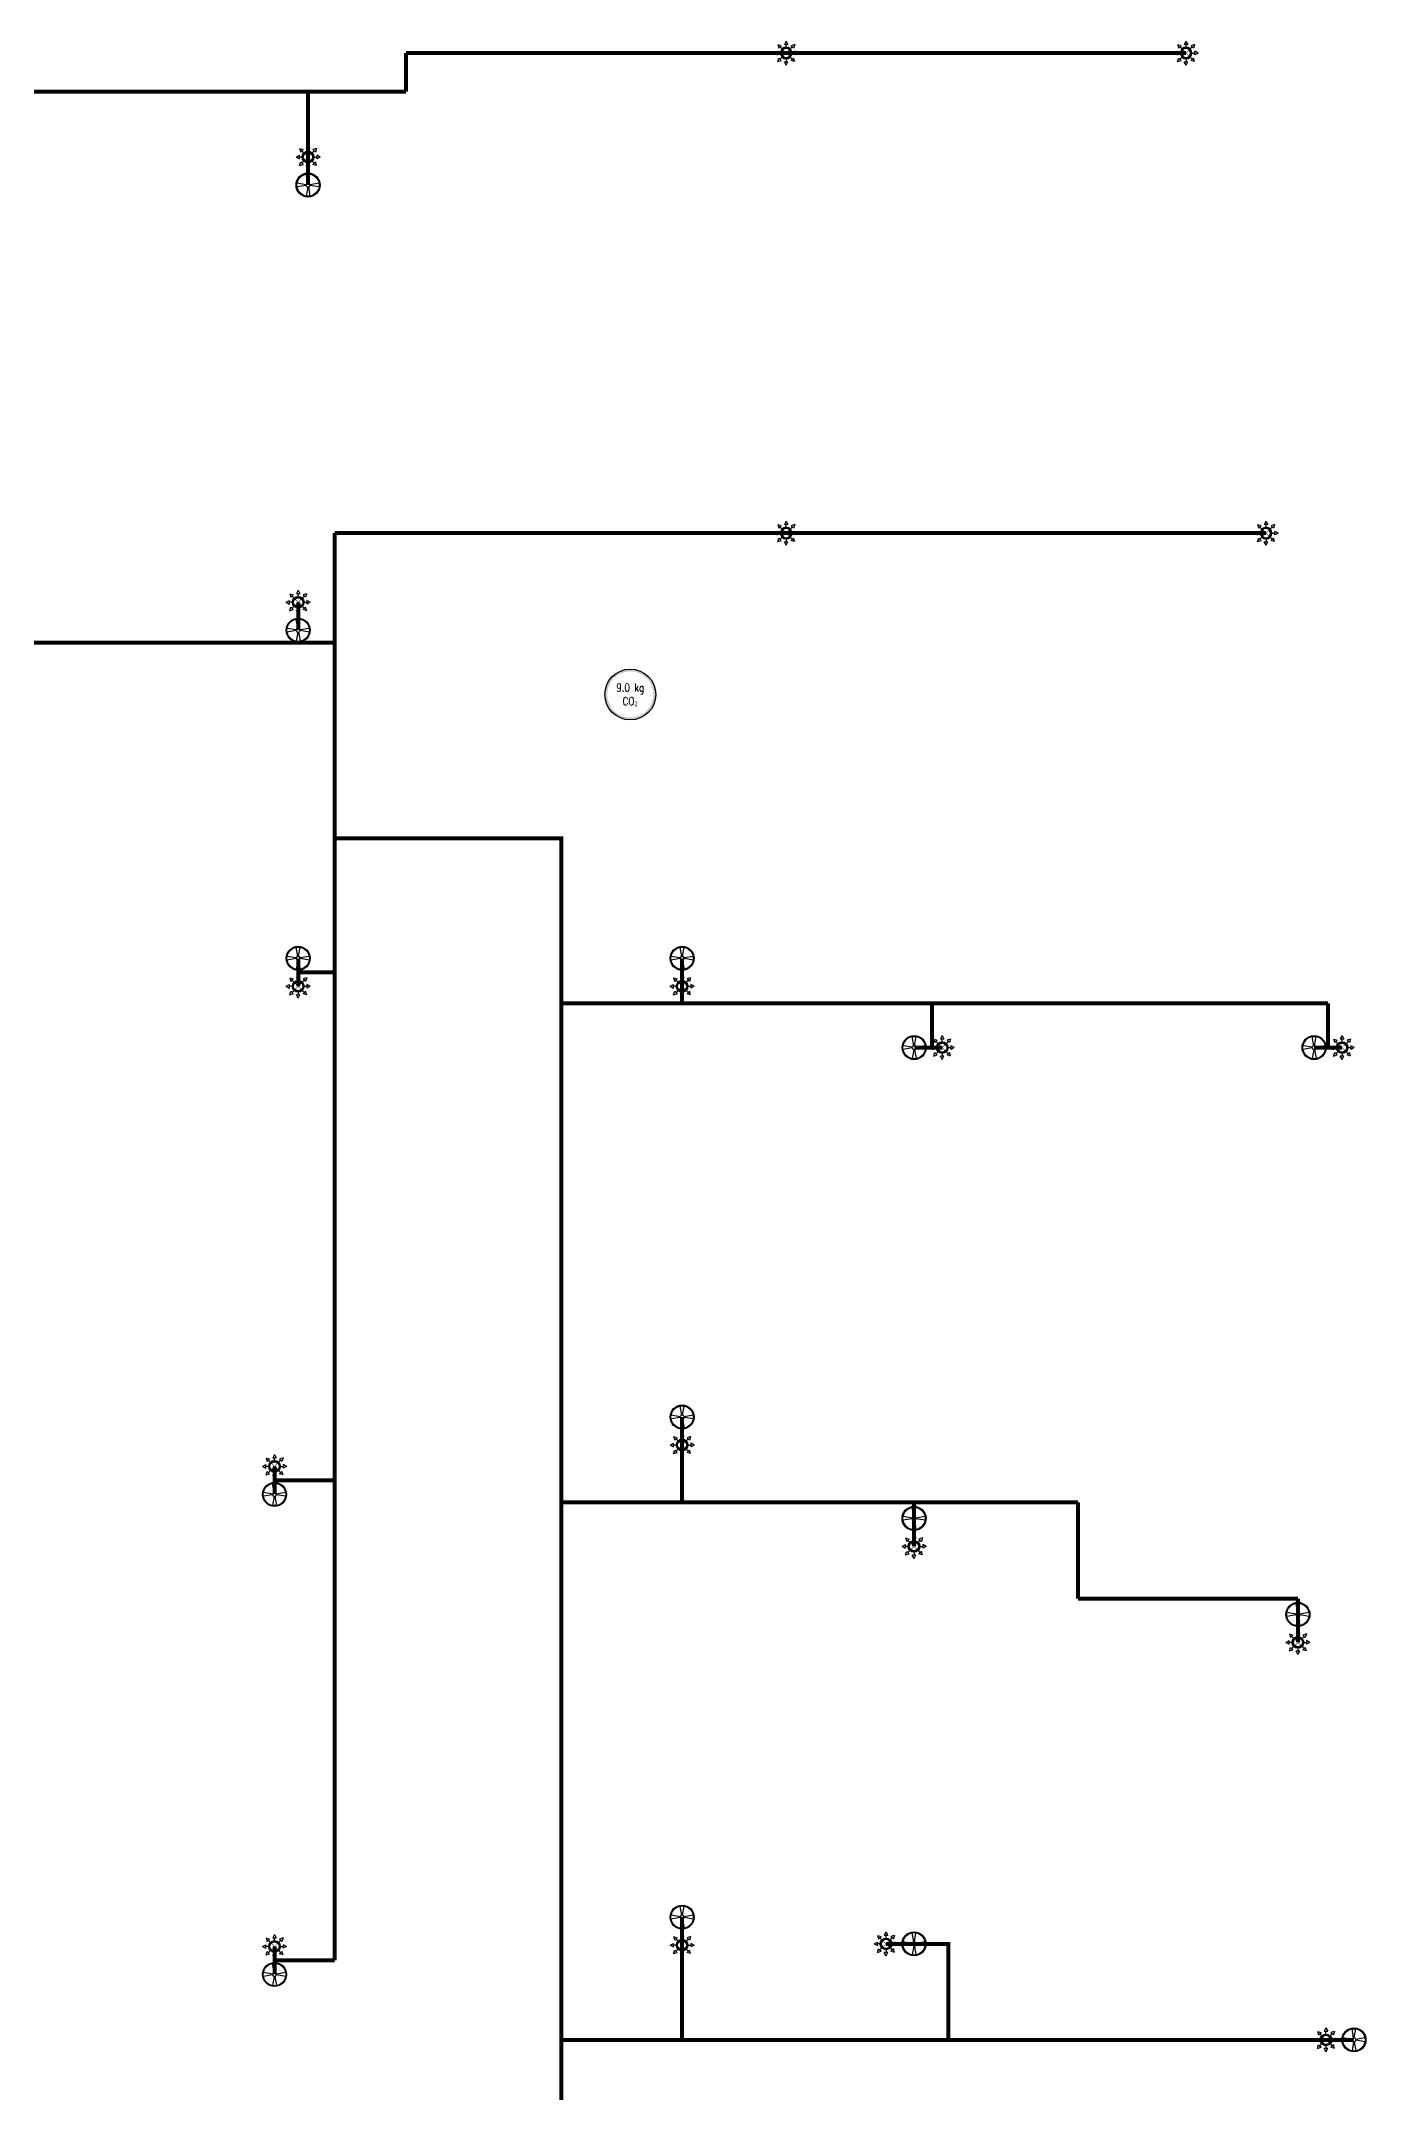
# Model space of a CAD drawing. Header units: millimetres. Extents: x -194958 to 83200, y -72620 to 64568.
# Drawn here: x 74642 to 82925, y 6610 to 19432 of the extents above; entities that cross this region are included whole.
import ezdxf
from ezdxf.enums import TextEntityAlignment as Align

# ---------------------------------------------------------------- set-up
doc = ezdxf.new("R2010")
doc.units = ezdxf.units.MM
doc.header["$LTSCALE"] = 200
doc.linetypes.add('CONTINOUS', pattern=[0])
for name, color, linetype, lineweight in [('_GD-M-FP-FireExtinguisher', 7, 'CONTINOUS', 30), ('_GD-M-FP-PenSpr-68°C', 150, 'Continuous', 30), ('_GD-M-FP-SprnBrn-100mm', 7, 'CONTINOUS', 30), ('_GD-M-FP-SprnBrn-25mm', 1, 'CONTINOUS', 30), ('_GD-M-FP-SprnBrn-40mm', 3, 'CONTINOUS', 30), ('_GD-M-FP-SprnBrn-50mm', 4, 'CONTINOUS', 30), ('_GD-M-FP-UprSpr', 150, 'Continuous', 30)]:
    doc.layers.add(name, color=color, linetype=linetype, lineweight=lineweight)
doc.styles.add('0137-T2-P-FF-6-108$0$GD-Romans', font='romans.shx', dxfattribs={"width": 0.8, "height": 2})

# ---------------------------------------------------------------- blocks, each defined once
blk = doc.blocks.new('0137-T2-P-FF-6-108$0$0137-T2-P-FF-17-119-RCP$0$0137-T2-P-FF-13-115-RCP$0$PENDANT SPRINKLER')
at = {"lineweight": 30}
h = blk.add_hatch(color=256, dxfattribs=at)
h.paths.add_polyline_path([(37, 0, 1), (-37, 0, 1)])
h.paths.add_polyline_path([(-29, 0, -1), (29, 0, -1)], flags=16)
for p, q in [((-75, 0), (-54, 11)), ((-54, -11), (-54, 11)), ((-53, 53), (-31, 46)), ((-53, 53), (-46, 31)), ((-46, 31), (-31, 46)), ((-20, 20), (-38, 38)), ((0, 75), (-11, 54)), ((-11, 54), (11, 54)), ((0, 75), (11, 54)), ((0, 29), (0, 54)), ((20, 20), (38, 38)), ((53, 53), (31, 46)), ((31, 46), (46, 31)), ((53, 53), (46, 31)), ((75, 0), (54, 11)), ((54, 11), (54, -11)), ((-75, 0), (-54, -11)), ((-29, 0), (-54, 0)), ((-53, -53), (-46, -31)), ((-53, -53), (-31, -46)), ((-46, -31), (-31, -46)), ((-20, -20), (-38, -38)), ((0, -75), (-11, -54)), ((11, -54), (-11, -54)), ((0, -29), (0, -54)), ((0, -75), (11, -54)), ((20, -20), (38, -38)), ((29, 0), (54, 0)), ((46, -31), (31, -46)), ((53, -53), (31, -46)), ((53, -53), (46, -31)), ((75, 0), (54, -11))]:
    blk.add_line(p, q, dxfattribs=at)
at = {"lineweight": 30, "const_width": 2.84}
for points in [[(-20, -20), (20, 20)], [(20, -20), (-20, 20)]]:
    blk.add_lwpolyline(points, dxfattribs=at)
at = {"lineweight": 30}
for radius in [36.6, 28.6]:
    blk.add_circle((0, 0), radius, dxfattribs=at)
blk = doc.blocks.new('0137-T2-P-FF-6-108$0$0137-T2-P-FF-17-119-RCP$0$0137-T2-P-FF-13-115-RCP$0$Upright sprinkler')
at = {"linetype": 'Continuous'}
h = blk.add_hatch(color=256, dxfattribs=at)
h.paths.add_polyline_path([(75, 0, 1), (-75, 0, 1)])
h.paths.add_polyline_path([(-70, 0, -1), (70, 0, -1)], flags=16)
for p, q in [((-12, 2), (-69, 12)), ((-2, 12), (-12, 69)), ((2, 12), (12, 69)), ((69, 12), (12, 2)), ((-12, -2), (-69, -12)), ((-2, -12), (-12, -69)), ((2, -12), (12, -69)), ((69, -12), (12, -2))]:
    blk.add_line(p, q, dxfattribs=at)
for radius in [75, 70]:
    blk.add_circle((0, 0), radius, dxfattribs=at)
for start, end in [(100, 170), (10, 80), (190, 260), (280, 350)]:
    blk.add_arc((0, 0), 12.5, start, end, dxfattribs=at)
blk = doc.blocks.new('9.0 kg CO2')
h = blk.add_hatch(color=230)
h.dxf.hatch_style = 1
h.paths.add_polyline_path([(159, 0, 1), (-159, 0, 1)])
h.paths.add_polyline_path([(-144, 0, -1), (144, 0, -1)], flags=16)
h.paths.add_polyline_path([(-102, -8), (102, -8), (102, -83), (-102, -83)], flags=8)
h.paths.add_polyline_path([(-71, 4), (71, 4), (71, 81), (-71, 81)], flags=8)
at = {"color": 230}
blk.add_circle((0, 0), 159, dxfattribs=at)
at = {"color": 230, "style": '0137-T2-P-FF-6-108$0$GD-Romans', "width": 0.8}
blk.add_text('9.0 kg', height=50, dxfattribs=at).set_placement((0, 43), align=Align.MIDDLE_CENTER)
at = {"color": 230, "insert": (0, -45), "char_height": 50, "width": 133.59, "attachment_point": 5, "style": '0137-T2-P-FF-6-108$0$GD-Romans'}
blk.add_mtext('CO{\\fISOCPEUR|b0|i0|c0|p34;₂}', dxfattribs=at)

msp = doc.modelspace()

# ---------------------------------------------------------------- linework, layer by layer
at = {"layer": '_GD-M-FP-SprnBrn-100mm', "const_width": 25}
for points in [[(72762, 15673.1), (76478, 15673.1)], [(76478, 14449.2), (77895.1, 14449.2), (77895.1, 4902.3)]]:
    msp.add_lwpolyline(points, dxfattribs=at)
at = {"layer": '_GD-M-FP-SprnBrn-100mm', "const_width": 25, "elevation": 0.8}
msp.add_lwpolyline([(76478, 14275.9), (76478, 15673.1)], dxfattribs=at)
at = {"layer": '_GD-M-FP-SprnBrn-25mm', "const_width": 25}
for points in [[(76924.6, 19357), (81800.8, 19357)], [(76924.6, 19115.1), (76924.6, 19357)], [(76311.5, 18532.2), (76311.5, 19115.1)], [(76561.5, 19115.1), (76924.6, 19115.1)], [(82300.8, 16357), (76478, 16357)], [(76478, 15673.1), (76478, 16357)], [(76250, 15750), (76250, 15925)], [(76250, 13700), (76250, 13525)], [(76478, 13612.5), (76250, 13612.5)], [(78650, 13417.6), (78650, 13700)], [(80211.6, 13136.7), (80211.6, 13417.6)], [(80571.5, 13417.6), (82688.5, 13417.6)], [(82688.5, 13142), (82688.5, 13417.6)], [(80276, 13142), (80101, 13142)], [(82601, 13142), (82776, 13142)], [(78650, 10301.2), (78650, 10833.4)], [(80100, 10025), (80100, 10301.2)], [(80350, 10301.2), (81126.1, 10301.2)], [(81126.1, 10301.2), (81126.1, 9698.6)], [(82500, 9698.6), (81126.1, 9698.6)], [(82500, 9425), (82500, 9698.6)], [(78650, 6941.3), (78650, 7708.4)]]:
    msp.add_lwpolyline(points, dxfattribs=at)
for points, elevation in [([(76102, 10350), (76102, 10525)], 0), ([(76102, 10437.5), (76478, 10437.5)], 0), ([(76478, 7437.5), (76478, 10437.5)], 0.8), ([(76102, 7350), (76102, 7525)], 0), ([(76102, 7437.5), (76478, 7437.5)], 0), ([(79924.9, 7541.3), (80315.3, 7541.3), (80315.3, 6941.3)], 884865.5), ([(82850.4, 6941.3), (80565.3, 6941.3)], 884865.5)]:
    msp.add_lwpolyline(points, dxfattribs=dict(at, elevation=elevation))
at = {"layer": '_GD-M-FP-SprnBrn-40mm', "const_width": 25}
for points in [[(73561.5, 19115.1), (76561.5, 19115.1)], [(78900, 13417.6), (80571.5, 13417.6)], [(78790, 10301.2), (80350, 10301.2)]]:
    msp.add_lwpolyline(points, dxfattribs=at)
for points, elevation in [([(76478, 10437.5), (76478, 13437.5)], 0.8), ([(80565.3, 6941.3), (78790, 6941.3)], 884865.5)]:
    msp.add_lwpolyline(points, dxfattribs=dict(at, elevation=elevation))
at = {"layer": '_GD-M-FP-SprnBrn-50mm', "const_width": 25}
for points, elevation in [([(76478, 13227.6), (76478, 14275.9)], 0.8), ([(78790, 6941.3), (77895.1, 6941.3)], 884865.5)]:
    msp.add_lwpolyline(points, dxfattribs=dict(at, elevation=elevation))
for points in [[(77895.1, 13417.6), (78900, 13417.6)], [(77895.1, 10301.2), (78790, 10301.2)]]:
    msp.add_lwpolyline(points, dxfattribs=at)

# ---------------------------------------------------------------- block references
at = {"layer": '_GD-M-FP-FireExtinguisher'}
msp.add_blockref('9.0 kg CO2', (78325.9, 15348.7), dxfattribs=at)
at = {"layer": '_GD-M-FP-PenSpr-68°C', "xscale": -1, "rotation": 359.9999963793626}
for p in [(79300.8, 19357), (81800.8, 19357), (79300.8, 16357), (82300.8, 16357)]:
    msp.add_blockref('0137-T2-P-FF-6-108$0$0137-T2-P-FF-17-119-RCP$0$0137-T2-P-FF-13-115-RCP$0$PENDANT SPRINKLER', p, dxfattribs=at)
at = {"layer": '_GD-M-FP-PenSpr-68°C', "rotation": 3.620637389900147e-06}
for p in [(76311.5, 18707.2), (76250, 15925), (76250, 13525), (78650, 13525), (80276, 13142), (82776, 13142), (78650, 10658.4), (76102, 10525, 0), (80100, 10025), (82500, 9425), (76102, 7525, 0), (78650, 7533.4), (79924.9, 7541.3, 884865.5), (82675.4, 6941.3, 884865.5)]:
    msp.add_blockref('0137-T2-P-FF-6-108$0$0137-T2-P-FF-17-119-RCP$0$0137-T2-P-FF-13-115-RCP$0$PENDANT SPRINKLER', p, dxfattribs=at)
at = {"layer": '_GD-M-FP-UprSpr'}
for p in [(76311.5, 18532.2), (76250, 15750), (76250, 13700), (78650, 13700), (80101, 13142), (82601, 13142), (78650, 10833.4), (76102, 10350, 0), (80100, 10200), (82500, 9600), (78650, 7708.4), (80099.9, 7541.3, 884865.5), (76102, 7350, 0), (82850.4, 6941.3, 884865.5)]:
    msp.add_blockref('0137-T2-P-FF-6-108$0$0137-T2-P-FF-17-119-RCP$0$0137-T2-P-FF-13-115-RCP$0$Upright sprinkler', p, dxfattribs=at)

doc.saveas('drawing.dxf')
